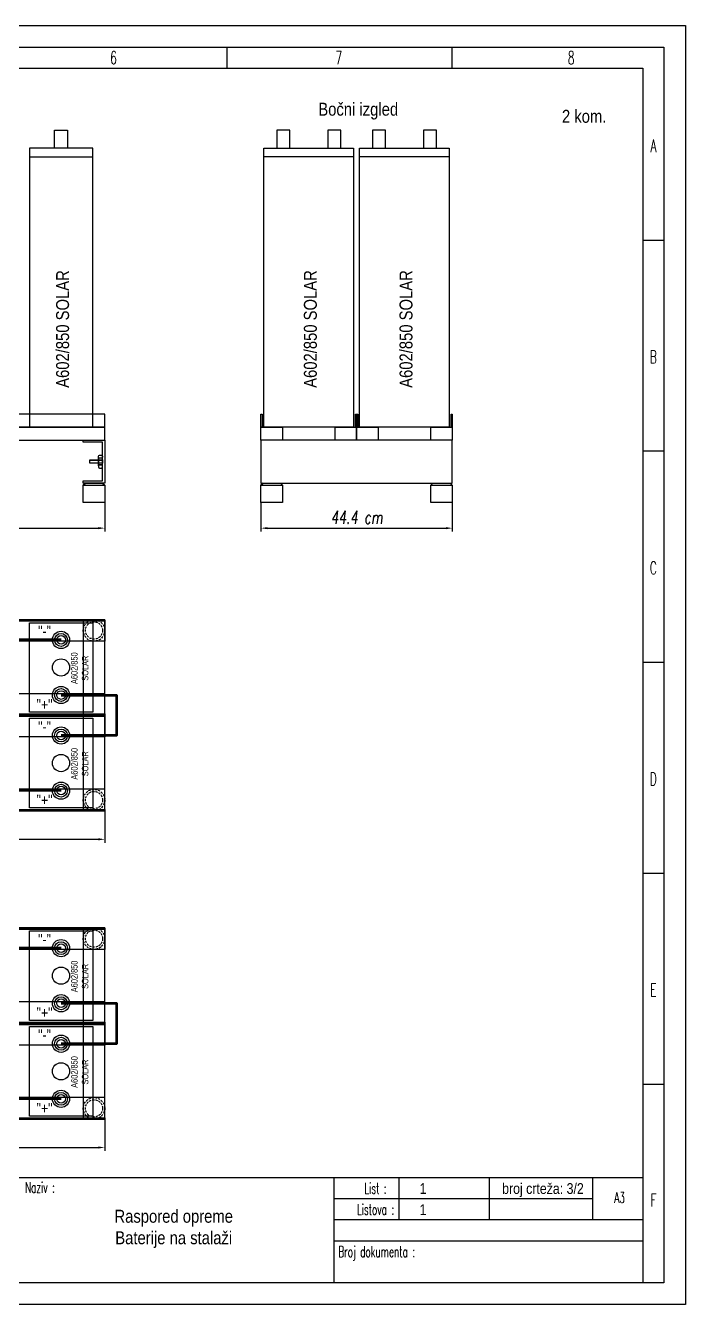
# Model space of a CAD drawing. Header units: millimetres. Extents: x 9130 to 9550, y -18883 to -17651.
# Drawn here: x 9396.5 to 9549.7, y -18478.3 to -18181.3 of the extents above; entities that cross this region are included whole.
import ezdxf

# ---------------------------------------------------------------- set-up
doc = ezdxf.new("R2010")
doc.units = ezdxf.units.MM
doc.linetypes.add('DASHED', pattern=[0.75, 0.5, -0.25])
for name, color, linetype in [('00 uvodnice', 82, 'Continuous'), ('01-KOSTUR ORMARA', 7, 'Continuous'), ('02-MODULI', 7, 'Continuous'), ('DIMENS', 4, 'Continuous'), ('OO cn60', 1, 'Continuous')]:
    doc.layers.add(name, color=color, linetype=linetype)
doc.styles.add('ARIAL NARROW', font='ARIALN.TTF')
doc.styles.add('KOTE ZA MONNTAZU', font='simplex.shx', dxfattribs={"width": 0.7, "oblique": 8, "height": 3})
doc.styles.add('simboli', font='symbol.ttf', dxfattribs={"width": 0.6, "height": 2.2})
doc.dimstyles.new('Copy of KOTE ZA MONTAZU u cm', dxfattribs={"dimscale": 0, "dimtxt": 3, "dimasz": 1.5, "dimexe": 0.8, "dimexo": 0.1, "dimgap": 1, "dimtad": 1, "dimdec": 1, "dimzin": 12, "dimdsep": 46, "dimtxsty": 'KOTE ZA MONNTAZU', "dimcen": 1.5, "dimclrt": 1, "dimadec": 0, "dimazin": 0, "dimtfac": 1, "dimtdec": 1, "dimtmove": 0, "dimatfit": 3, "dimfxl": 1, "dimtolj": 2, "dimtzin": 0, "dimarcsym": 0})

# ---------------------------------------------------------------- blocks, each defined once
blk = doc.blocks.new('Zaglavlje A3 prazno-Sue')
at = {"color": 7, "true_color": 0xffffff}
blk.add_lwpolyline([(0, 297), (420, 297), (420, 0), (0, 0)], close=True, dxfattribs=at)
at = {"layer": '01-KOSTUR ORMARA'}
for p, q in [((313.63, 287.1), (313.63, 292)), ((365.9, 287.1), (365.9, 292)), ((410.1, 247.2), (415, 247.2)), ((410.1, 198.2), (415, 198.2)), ((410.1, 149.19), (415, 149.19)), ((410.1, 100.19), (415, 100.19)), ((410.1, 51.18), (415, 51.18)), ((353.59, 19.7), (353.59, 29.5)), ((374.55, 19.7), (374.55, 29.5)), ((398.52, 19.7), (398.52, 29.5)), ((338.44, 24.6), (398.52, 24.6)), ((338.44, 19.7), (410.1, 19.7)), ((338.44, 14.8), (410.1, 14.8))]:
    blk.add_line(p, q, dxfattribs=at)
for points in [[(7, 292), (415, 292), (415, 5), (7, 5)], [(7, 29.5), (410.1, 29.5), (410.1, 5), (7, 5)], [(260.88, 29.5), (338.44, 29.5), (338.44, 5), (260.88, 5)]]:
    blk.add_lwpolyline(points, close=True, dxfattribs=at)
blk.add_lwpolyline([(7, 287.1), (410.1, 287.1), (410.1, 5)], dxfattribs=at)
at = {"layer": 'OO cn60', "color": 0, "linetype": 'Continuous', "style": 'simboli'}
for s, insert, char_height, width, attachment_point in [('{\\Fsimplex|c238;6}', (287.31, 291.02), 3, 8.2385, 2), ('{\\Fsimplex|c238;7}', (339.58, 291.02), 3, 8.2385, 2), ('{\\Fsimplex|c238;8}', (393.48, 291.02), 3, 8.2385, 2), ('{\\Fsimplex|c238;A}', (412.59, 270.57), 3, 8.2385, 2), ('{\\Fsimplex|c238;B}', (412.59, 221.56), 3, 8.2385, 2), ('{\\Fsimplex|c238;C}', (412.59, 172.56), 3, 8.2385, 2), ('{\\Fsimplex|c238;D}', (412.59, 123.55), 3, 8.2385, 2), ('{\\Fsimplex|c238;E}', (412.59, 74.55), 3, 8.2385, 2), ('{\\Fsimplex|c238;Naziv :}', (270.21, 28.42), 2.5, 15.9862, 2), ('{\\Fsimplex|c238;List :}', (348.09, 28.21), 2.5, 15.9862, 2), ('{\\Fsimplex|c238;A3}', (404.72, 26.06), 2.5, 5.7679, 2), ('{\\Fsimplex|c238;F}', (412.59, 25.71), 3, 8.2385, 2), ('{\\Fsimplex|c238;Listova :}', (348.09, 23.31), 2.5, 15.9862, 2), ('{\\Fsimplex|c238;Broj dokumenta :}', (339.45, 13.5), 2.5, 23.3368, 1)]:
    blk.add_mtext(s, dxfattribs=dict(at, insert=insert, char_height=char_height, width=width, attachment_point=attachment_point))
blk = doc.blocks.new('*D365')
at = {"layer": '02-MODULI', "color": 0, "lineweight": -2, "transparency": 16777216}
for p, q in [((9221.92, -18292.11), (9221.92, -18298.77)), ((9414.92, -18292.11), (9414.92, -18298.77)), ((9223.42, -18297.97), (9413.42, -18297.97))]:
    blk.add_line(p, q, dxfattribs=at)
at = {"layer": '02-MODULI', "color": 0, "transparency": 16777216}
for points in [[(9223.42, -18297.72), (9223.42, -18298.22), (9221.92, -18297.97)], [(9413.42, -18297.72), (9413.42, -18298.22), (9414.92, -18297.97)]]:
    blk.add_solid(points, dxfattribs=at)
at = {"layer": 'Defpoints', "color": 0, "transparency": 16777216}
for p in [(9221.92, -18292.01), (9414.92, -18292.01), (9414.92, -18297.97)]:
    blk.add_point(p, dxfattribs=at)
at = {"layer": '02-MODULI', "color": 1, "transparency": 16777216, "insert": (9318.27, -18295.47), "char_height": 3, "attachment_point": 5, "style": 'KOTE ZA MONNTAZU'}
blk.add_mtext('\\A2;193 cm', dxfattribs=at)
blk = doc.blocks.new('*D367')
at = {"color": 0, "lineweight": -2, "transparency": 16777216}
for p, q in [((9451.17, -18292.11), (9451.17, -18298.77)), ((9495.57, -18292.11), (9495.57, -18298.77)), ((9452.67, -18297.97), (9494.07, -18297.97))]:
    blk.add_line(p, q, dxfattribs=at)
at = {"color": 0, "transparency": 16777216}
for points in [[(9452.67, -18297.72), (9452.67, -18298.22), (9451.17, -18297.97)], [(9494.07, -18297.72), (9494.07, -18298.22), (9495.57, -18297.97)]]:
    blk.add_solid(points, dxfattribs=at)
at = {"layer": 'Defpoints', "color": 0, "transparency": 16777216}
for p in [(9451.17, -18292.01), (9495.57, -18292.01), (9495.57, -18297.97)]:
    blk.add_point(p, dxfattribs=at)
at = {"color": 1, "transparency": 16777216, "insert": (9473.37, -18295.47), "char_height": 3, "attachment_point": 5, "style": 'KOTE ZA MONNTAZU'}
blk.add_mtext('\\A2;44.4 cm', dxfattribs=at)
blk = doc.blocks.new('*D1083')
at = {"color": 0, "lineweight": -2, "transparency": 16777216}
for p, q in [((9221.92, -18435.31), (9221.92, -18442.61)), ((9414.92, -18435.31), (9414.92, -18442.61)), ((9223.42, -18441.81), (9413.42, -18441.81))]:
    blk.add_line(p, q, dxfattribs=at)
at = {"color": 0, "transparency": 16777216}
for points in [[(9223.42, -18441.56), (9223.42, -18442.06), (9221.92, -18441.81)], [(9413.42, -18441.56), (9413.42, -18442.06), (9414.92, -18441.81)]]:
    blk.add_solid(points, dxfattribs=at)
at = {"layer": 'Defpoints', "color": 0, "transparency": 16777216}
for p in [(9221.92, -18435.21), (9414.92, -18435.21), (9414.92, -18441.81)]:
    blk.add_point(p, dxfattribs=at)
at = {"color": 1, "transparency": 16777216, "insert": (9318.42, -18439.31), "char_height": 3, "attachment_point": 5, "style": 'KOTE ZA MONNTAZU'}
blk.add_mtext('\\A2;193 cm', dxfattribs=at)
blk = doc.blocks.new('*D1085')
at = {"color": 0, "lineweight": -2, "transparency": 16777216}
for p, q in [((9221.92, -18363.73), (9221.92, -18371.03)), ((9414.92, -18363.73), (9414.92, -18371.03)), ((9223.42, -18370.23), (9413.42, -18370.23))]:
    blk.add_line(p, q, dxfattribs=at)
at = {"color": 0, "transparency": 16777216}
for points in [[(9223.42, -18369.98), (9223.42, -18370.48), (9221.92, -18370.23)], [(9413.42, -18369.98), (9413.42, -18370.48), (9414.92, -18370.23)]]:
    blk.add_solid(points, dxfattribs=at)
at = {"layer": 'Defpoints', "color": 0, "transparency": 16777216}
for p in [(9221.92, -18363.63), (9414.92, -18363.63), (9414.92, -18370.23)]:
    blk.add_point(p, dxfattribs=at)
at = {"color": 1, "transparency": 16777216, "insert": (9318.42, -18367.73), "char_height": 3, "attachment_point": 5, "style": 'KOTE ZA MONNTAZU'}
blk.add_mtext('\\A2;193 cm', dxfattribs=at)

msp = doc.modelspace()

# ---------------------------------------------------------------- linework, layer by layer
at = {"color": 1}
for points in [[(9403.2668, -18209.705), (9403.2668, -18205.505), (9406.2668, -18205.505), (9406.2668, -18209.705), (9397.4168, -18209.705), (9397.4168, -18211.705), (9412.1168, -18211.705), (9412.1168, -18209.705), (9397.4168, -18209.705), (9397.4168, -18274.505), (9412.1168, -18274.505), (9412.1168, -18209.705)], [(9457.8678, -18209.705), (9457.8678, -18205.505), (9454.8678, -18205.505), (9454.8678, -18209.705), (9469.6678, -18209.705), (9469.6678, -18205.505), (9466.6678, -18205.505), (9466.6678, -18209.705), (9472.6678, -18209.705), (9472.6678, -18211.705), (9451.8678, -18211.705), (9451.8678, -18209.705), (9472.6678, -18209.705), (9472.6678, -18274.505), (9451.8678, -18274.505), (9451.8678, -18209.705)], [(9480.0678, -18209.705), (9480.0678, -18205.505), (9477.0678, -18205.505), (9477.0678, -18209.705), (9491.8678, -18209.705), (9491.8678, -18205.505), (9488.8678, -18205.505), (9488.8678, -18209.705), (9494.8678, -18209.705), (9494.8678, -18211.705), (9474.0678, -18211.705), (9474.0678, -18209.705), (9494.8678, -18209.705), (9494.8678, -18274.505), (9474.0678, -18274.505), (9474.0678, -18209.705)]]:
    msp.add_lwpolyline(points, dxfattribs=at)
at = {"lineweight": 53}
for points in [[(9404.7668, -18323.9271), (9389.0668, -18323.9271)], [(9404.7668, -18336.7271), (9417.6466, -18336.7271), (9417.6466, -18346.1271), (9404.7668, -18346.1271)], [(9404.7668, -18358.9271), (9389.0668, -18358.9271)], [(9404.7668, -18395.5085), (9389.0668, -18395.5085)], [(9404.7668, -18408.3085), (9417.6466, -18408.3085), (9417.6466, -18417.7085), (9404.7668, -18417.7085)], [(9404.7668, -18430.5085), (9389.0668, -18430.5085)]]:
    msp.add_lwpolyline(points, dxfattribs=at)
at = {"layer": '02-MODULI', "color": 1}
for points in [[(9413.4598, -18282.905), (9411.4797, -18282.905), (9411.4797, -18282.105), (9413.4598, -18282.105)], [(9411.4797, -18282.105), (9411.4797, -18282.185), (9414.4168, -18282.185)], [(9411.4797, -18282.905), (9411.4797, -18282.825), (9414.4168, -18282.825)], [(9413.4366, -18282.105), (9414.4168, -18282.105), (9414.4168, -18282.905)], [(9414.4168, -18282.905), (9413.4366, -18282.905)], [(9413.4598, -18283.5072), (9413.4598, -18281.5029)], [(9414.4168, -18283.5072), (9414.4168, -18281.5029)]]:
    msp.add_lwpolyline(points, dxfattribs=at)
for points in [[(9414.1768, -18281.7429), (9413.6998, -18281.7429, -0.41421356), (9413.4598, -18281.5029), (9413.4598, -18281.245, -0.41421356), (9413.6998, -18281.005), (9414.1768, -18281.005, -0.41421356), (9414.4168, -18281.245), (9414.4168, -18281.5029, -0.41421356)], [(9414.4168, -18283.0272), (9414.4168, -18281.9829, 0.41421356), (9414.1768, -18281.7429), (9413.6998, -18281.7429, 0.41421356), (9413.4598, -18281.9829), (9413.4598, -18283.0272, 0.41421356), (9413.6998, -18283.2672), (9414.1768, -18283.2672, 0.41421356)], [(9414.4168, -18283.765), (9414.4168, -18283.5072, 0.41421356), (9414.1768, -18283.2672), (9413.6998, -18283.2672, 0.41421356), (9413.4598, -18283.5072), (9413.4598, -18283.765, 0.41421356), (9413.6998, -18284.005), (9414.1768, -18284.005, 0.41421356)]]:
    msp.add_lwpolyline(points, format="xyb", close=True, dxfattribs=at)
at = {"layer": 'DIMENS', "color": 2}
for points in [[(9221.9168, -18274.505), (9414.9168, -18274.505), (9414.9168, -18271.505), (9221.9168, -18271.505)], [(9451.4678, -18274.505), (9451.1678, -18274.505), (9451.1678, -18271.505), (9451.4678, -18271.505)], [(9473.3678, -18274.505), (9473.0678, -18274.505), (9473.0678, -18271.505), (9473.3678, -18271.505)], [(9473.6678, -18274.505), (9473.3678, -18274.505), (9473.3678, -18271.505), (9473.6678, -18271.505)], [(9495.5678, -18274.505), (9495.2678, -18274.505), (9495.2678, -18271.505), (9495.5678, -18271.505)], [(9221.9168, -18319.5271), (9414.9168, -18319.5271), (9414.9168, -18319.2271), (9221.9168, -18319.2271)], [(9221.9168, -18341.1271), (9414.9168, -18341.1271), (9414.9168, -18341.4271), (9221.9168, -18341.4271)], [(9221.9168, -18341.4271), (9414.9168, -18341.4271), (9414.9168, -18341.7271), (9221.9168, -18341.7271)], [(9221.9168, -18363.3271), (9414.9168, -18363.3271), (9414.9168, -18363.6271), (9221.9168, -18363.6271)], [(9221.9168, -18391.1085), (9414.9168, -18391.1085), (9414.9168, -18390.8085), (9221.9168, -18390.8085)], [(9221.9168, -18412.7085), (9414.9168, -18412.7085), (9414.9168, -18413.0085), (9221.9168, -18413.0085)], [(9221.9168, -18413.0085), (9414.9168, -18413.0085), (9414.9168, -18413.3085), (9221.9168, -18413.3085)], [(9221.9168, -18434.9085), (9414.9168, -18434.9085), (9414.9168, -18435.2085), (9221.9168, -18435.2085)]]:
    msp.add_lwpolyline(points, close=True, dxfattribs=at)
at = {"layer": 'DIMENS', "color": 1}
for points in [[(9221.9168, -18277.505), (9414.9168, -18277.505), (9414.9168, -18274.505), (9221.9168, -18274.505)], [(9451.1678, -18274.505), (9456.1678, -18274.505), (9456.1678, -18277.505), (9451.1678, -18277.505)], [(9468.3678, -18274.505), (9473.3678, -18274.505), (9473.3678, -18277.505), (9468.3678, -18277.505)], [(9473.3678, -18274.505), (9478.3678, -18274.505), (9478.3678, -18277.505), (9473.3678, -18277.505)], [(9490.5678, -18274.505), (9495.5678, -18274.505), (9495.5678, -18277.505), (9490.5678, -18277.505)], [(9221.9168, -18319.2271), (9414.9168, -18319.2271), (9414.9168, -18324.2271), (9221.9168, -18324.2271)], [(9221.9168, -18341.4271), (9414.9168, -18341.4271), (9414.9168, -18336.4271), (9221.9168, -18336.4271)], [(9221.9168, -18341.4271), (9414.9168, -18341.4271), (9414.9168, -18346.4271), (9221.9168, -18346.4271)], [(9221.9168, -18363.6271), (9414.9168, -18363.6271), (9414.9168, -18358.6271), (9221.9168, -18358.6271)], [(9221.9168, -18390.8085), (9414.9168, -18390.8085), (9414.9168, -18395.8085), (9221.9168, -18395.8085)], [(9221.9168, -18413.0085), (9414.9168, -18413.0085), (9414.9168, -18408.0085), (9221.9168, -18408.0085)], [(9221.9168, -18413.0085), (9414.9168, -18413.0085), (9414.9168, -18418.0085), (9221.9168, -18418.0085)], [(9221.9168, -18435.2085), (9414.9168, -18435.2085), (9414.9168, -18430.2085), (9221.9168, -18430.2085)]]:
    msp.add_lwpolyline(points, close=True, dxfattribs=at)
at = {"layer": 'DIMENS', "color": 6}
msp.add_lwpolyline([(9409.9168, -18277.505), (9414.9168, -18277.505), (9414.9168, -18287.505), (9409.9168, -18287.505), (9409.9168, -18287.005), (9414.4168, -18287.005), (9414.4168, -18278.005), (9409.9168, -18278.005), (9409.9168, -18277.505)], dxfattribs=at)
for points in [[(9495.5678, -18277.505), (9451.1678, -18277.505), (9451.1678, -18287.505), (9495.5678, -18287.505)], [(9414.9168, -18363.6271), (9414.9168, -18319.2271), (9409.9168, -18319.2271), (9409.9168, -18363.6271)], [(9414.9168, -18435.2085), (9414.9168, -18390.8085), (9409.9168, -18390.8085), (9409.9168, -18435.2085)]]:
    msp.add_lwpolyline(points, close=True, dxfattribs=at)
at = {"layer": 'DIMENS'}
for points in [[(9410.4168, -18287.505), (9414.4168, -18287.505), (9414.9168, -18288.005), (9414.9168, -18292.005), (9409.9168, -18292.005), (9409.9168, -18288.005), (9410.4168, -18287.505), (9409.9168, -18288.005), (9414.9168, -18288.005)], [(9451.6678, -18287.505), (9455.6678, -18287.505), (9456.1678, -18288.005), (9456.1678, -18292.005), (9451.1678, -18292.005), (9451.1678, -18288.005), (9451.6678, -18287.505), (9451.1678, -18288.005), (9456.1678, -18288.005)], [(9491.0678, -18287.505), (9495.0678, -18287.505), (9495.5678, -18288.005), (9495.5678, -18292.005), (9490.5678, -18292.005), (9490.5678, -18288.005), (9491.0678, -18287.505), (9490.5678, -18288.005), (9495.5678, -18288.005)]]:
    msp.add_lwpolyline(points, dxfattribs=at)
for points in [[(9412.1168, -18340.7271), (9397.4168, -18340.7271), (9397.4168, -18319.9271), (9412.1168, -18319.9271)], [(9412.1168, -18362.9271), (9397.4168, -18362.9271), (9397.4168, -18342.1271), (9412.1168, -18342.1271)], [(9412.1168, -18412.3085), (9397.4168, -18412.3085), (9397.4168, -18391.5085), (9412.1168, -18391.5085)], [(9412.1168, -18434.5085), (9397.4168, -18434.5085), (9397.4168, -18413.7085), (9412.1168, -18413.7085)]]:
    msp.add_lwpolyline(points, close=True, dxfattribs=at)
for centre, radius in [((9404.7668, -18323.9271), 2), ((9404.7668, -18323.9271), 1.5), ((9404.7668, -18323.9271), 1), ((9404.7668, -18330.3271), 2), ((9404.7668, -18336.7271), 2), ((9404.7668, -18336.7271), 1.5), ((9404.7668, -18336.7271), 1), ((9404.7668, -18346.1271), 2), ((9404.7668, -18346.1271), 1.5), ((9404.7668, -18346.1271), 1), ((9404.7668, -18352.5271), 2), ((9404.7668, -18358.9271), 2), ((9404.7668, -18358.9271), 1.5), ((9404.7668, -18358.9271), 1), ((9404.7668, -18395.5085), 2), ((9404.7668, -18395.5085), 1.5), ((9404.7668, -18395.5085), 1), ((9404.7668, -18401.9085), 2), ((9404.7668, -18408.3085), 2), ((9404.7668, -18408.3085), 1.5), ((9404.7668, -18408.3085), 1), ((9404.7668, -18417.7085), 2), ((9404.7668, -18417.7085), 1.5), ((9404.7668, -18417.7085), 1), ((9404.7668, -18424.1085), 2), ((9404.7668, -18430.5085), 2), ((9404.7668, -18430.5085), 1.5), ((9404.7668, -18430.5085), 1)]:
    msp.add_circle(centre, radius, dxfattribs=at)
at = {"layer": 'DIMENS', "linetype": 'DASHED'}
for centre, radius in [((9412.4168, -18321.7271), 2.5), ((9412.4168, -18321.7271), 2), ((9412.4168, -18361.1271), 2.5), ((9412.4168, -18361.1271), 2), ((9412.4168, -18393.3085), 2.5), ((9412.4168, -18393.3085), 2), ((9412.4168, -18432.7085), 2.5), ((9412.4168, -18432.7085), 2)]:
    msp.add_circle(centre, radius, dxfattribs=at)

# ---------------------------------------------------------------- block references
msp.add_blockref('Zaglavlje A3 prazno-Sue', (9129.6679, -18478.2527))

# ---------------------------------------------------------------- texts
at = {"layer": '00 uvodnice', "color": 0, "linetype": 'Continuous', "style": 'ARIAL NARROW'}
for s, insert, char_height, width, attachment_point in [('2 kom.', (9526.1711, -18200.8208), 3, 28.545617, 2), ('1', (9487.9828, -18450.0872), 2.5, 26.833448, 1), ('broj crteža: 3/2', (9507.1365, -18450.0872), 2.5, 26.833448, 1), ('1', (9487.9828, -18454.9877), 2.5, 26.833448, 1)]:
    msp.add_mtext(s, dxfattribs=dict(at, insert=insert, char_height=char_height, width=width, attachment_point=attachment_point))
at = {"layer": '02-MODULI', "attachment_point": 2, "style": 'ARIAL NARROW'}
for s, insert, char_height, width in [('Bočni izgled', (9473.736, -18199.1748), 3, 48.081008), ('"-"', (9400.9438, -18320.6169), 2.5, 12.567234), ('"+"', (9400.9438, -18337.6875), 2.5, 12.567234), ('"-"', (9400.9438, -18342.8169), 2.5, 12.567234), ('"+"', (9400.9438, -18359.8875), 2.5, 12.567234), ('"-"', (9400.9438, -18392.1982), 2.5, 12.567234), ('"+"', (9400.9438, -18409.2688), 2.5, 12.567234), ('"-"', (9400.9438, -18414.3982), 2.5, 12.567234), ('"+"', (9400.9438, -18431.4688), 2.5, 12.567234), ('{\\C0;Raspored opreme \\PBaterije na stalaži}', (9430.9149, -18456.2749), 3, 48.081008)]:
    msp.add_mtext(s, dxfattribs=dict(at, insert=insert, char_height=char_height, width=width))
at = {"layer": '02-MODULI', "attachment_point": 2, "rotation": 90, "style": 'ARIAL NARROW'}
for s, insert, char_height, width in [('A602/850 SOLAR', (9403.6236, -18251.7235), 3, 48.081008), ('A602/850 SOLAR', (9461.1246, -18251.7235), 3, 48.081008), ('A602/850 SOLAR', (9483.3246, -18251.7235), 3, 48.081008), ('A602/850\\PSOLAR', (9407.1023, -18330.4929), 1.5, 17.509028), ('A602/850\\PSOLAR', (9407.1023, -18352.6929), 1.5, 17.509028), ('A602/850\\PSOLAR', (9407.1023, -18402.0742), 1.5, 17.509028), ('A602/850\\PSOLAR', (9407.1023, -18424.2742), 1.5, 17.509028)]:
    msp.add_mtext(s, dxfattribs=dict(at, insert=insert, char_height=char_height, width=width))

# ---------------------------------------------------------------- dimensions: what is measured, and where the dimension line sits
at = {"color": 4}
for base, p1, p2, picture, middle in [((9495.5678, -18297.971), (9451.1678, -18292.005), (9495.5678, -18292.005), '*D367', (9473.3678, -18297.971)), ((9414.9168, -18370.2324), (9221.9168, -18363.6271), (9414.9168, -18363.6271), '*D1085', (9318.4168, -18370.2324)), ((9414.9168, -18441.8137), (9221.9168, -18435.2085), (9414.9168, -18435.2085), '*D1083', (9318.4168, -18441.8137))]:
    dim = msp.add_linear_dim(base=base, p1=p1, p2=p2, dimstyle='Copy of KOTE ZA MONTAZU u cm', override={"dimscale": 1, "dimpost": ' cm'}, dxfattribs=at)
    dim.commit()
    dim.dimension.update_dxf_attribs({"geometry": picture, "text_midpoint": middle, "dimtype": 160})
at = {"layer": '02-MODULI', "color": 4}
dim = msp.add_linear_dim(base=(9414.9168, -18297.971), p1=(9221.9168, -18292.005), p2=(9414.9168, -18292.005), dimstyle='Copy of KOTE ZA MONTAZU u cm', override={"dimscale": 1, "dimpost": ' cm'}, dxfattribs=at)
dim.commit()
dim.dimension.update_dxf_attribs({"geometry": '*D365', "text_midpoint": (9318.2681, -18297.971), "dimtype": 160})

doc.saveas('drawing.dxf')
